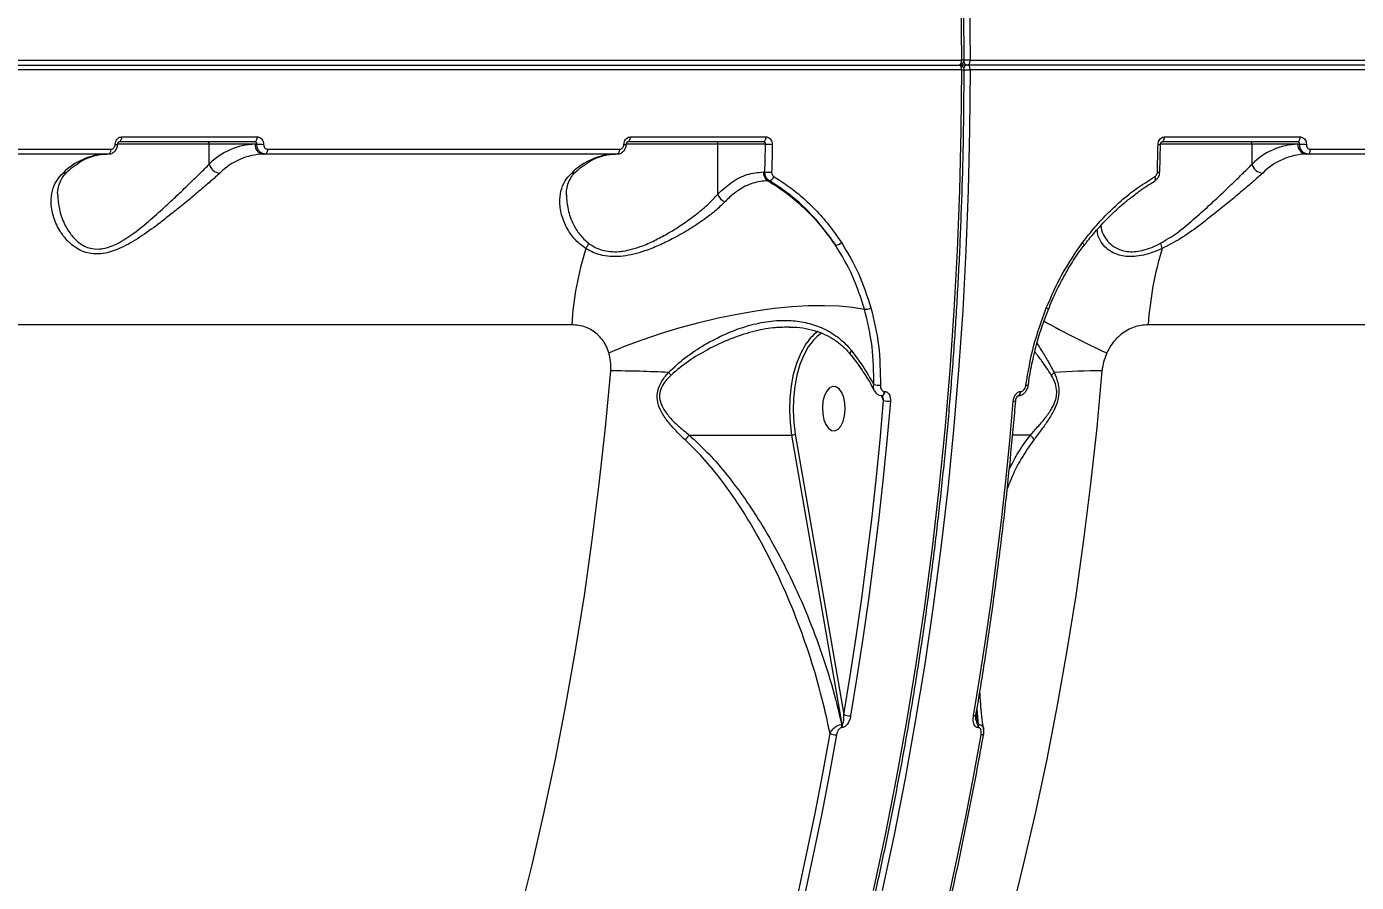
# Model space of a CAD drawing. Header units: millimetres. Extents: x -7735 to 7893, y -6545 to 6034.
# Drawn here: x 4159.8 to 4428.7, y 100.9 to 273.9 of the extents above; entities that cross this region are included whole.
import ezdxf

# ---------------------------------------------------------------- set-up
doc = ezdxf.new("R2010")
doc.units = ezdxf.units.MM
for name, color, linetype in [('DIKOM_ОБЪЕКТ', 7, 'Continuous'), ('DIKOM_РАЗМЕР_ЗОНА', 7, 'Continuous'), ('DIKOM_РАЗМЕР_ОБЪЕКТА', 7, 'Continuous')]:
    doc.layers.add(name, color=color, linetype=linetype)
doc.styles.add('style1', font='arial.ttf', dxfattribs={"width": 0.8})
doc.dimstyles.new('1-50', dxfattribs={"dimtxt": 300, "dimasz": 200, "dimexe": 100, "dimexo": 0, "dimgap": 100, "dimtad": 1, "dimtxsty": 'style1', "dimcen": 200, "dimclrd": 7, "dimclre": 7, "dimclrt": 7, "dimadec": 1, "dimazin": 2, "dimtfac": 1, "dimtmove": 0, "dimatfit": 2, "dimfxl": 0, "dimlwd": 25, "dimlwe": 18, "dimarcsym": 0})

# ---------------------------------------------------------------- blocks, each defined once
blk = doc.blocks.new('*D0')
at = {"layer": 'Defpoints', "color": 0, "transparency": 16777216}
for p in [(5893.22, 882.1), (-4595.74, 266.13), (5893.22, -5840.17)]:
    blk.add_point(p, dxfattribs=at)
at = {"layer": 'DIKOM_РАЗМЕР_ОБЪЕКТА', "color": 7, "lineweight": 18, "transparency": 16777216}
for p, q in [((5893.22, 882.1), (5893.22, -5940.17)), ((-4595.74, 266.13), (-4595.74, -5940.17))]:
    blk.add_line(p, q, dxfattribs=at)
at = {"layer": 'DIKOM_РАЗМЕР_ОБЪЕКТА', "color": 7, "lineweight": 25, "transparency": 16777216}
blk.add_line((-4395.74, -5840.17), (5693.22, -5840.17), dxfattribs=at)
at = {"layer": 'DIKOM_РАЗМЕР_ОБЪЕКТА', "color": 7, "transparency": 16777216}
for points in [[(-4395.74, -5806.84), (-4395.74, -5873.51), (-4595.74, -5840.17)], [(5693.22, -5806.84), (5693.22, -5873.51), (5893.22, -5840.17)]]:
    blk.add_solid(points, dxfattribs=at)
at = {"layer": 'DIKOM_РАЗМЕР_ОБЪЕКТА', "color": 7, "transparency": 16777216, "insert": (648.74, -5587), "char_height": 300, "attachment_point": 5, "style": 'style1'}
blk.add_mtext('10450', dxfattribs=at)
blk = doc.blocks.new('*D3')
at = {"layer": 'Defpoints', "color": 0, "transparency": 16777216}
for p in [(-6112.56, 266.13), (7893.22, 266.13), (7893.22, -6445.11)]:
    blk.add_point(p, dxfattribs=at)
at = {"layer": 'DIKOM_РАЗМЕР_ЗОНА', "color": 7, "lineweight": 18, "transparency": 16777216}
for p, q in [((-6112.56, 266.13), (-6112.56, -6545.11)), ((7893.22, 266.13), (7893.22, -6545.11))]:
    blk.add_line(p, q, dxfattribs=at)
at = {"layer": 'DIKOM_РАЗМЕР_ЗОНА', "color": 7, "lineweight": 25, "transparency": 16777216}
blk.add_line((-5912.56, -6445.11), (7693.22, -6445.11), dxfattribs=at)
at = {"layer": 'DIKOM_РАЗМЕР_ЗОНА', "color": 7, "transparency": 16777216}
for points in [[(-5912.56, -6411.77), (-5912.56, -6478.44), (-6112.56, -6445.11)], [(7693.22, -6411.77), (7693.22, -6478.44), (7893.22, -6445.11)]]:
    blk.add_solid(points, dxfattribs=at)
at = {"layer": 'DIKOM_РАЗМЕР_ЗОНА', "color": 7, "transparency": 16777216, "insert": (890.33, -6191.83), "char_height": 300, "attachment_point": 5, "style": 'style1'}
blk.add_mtext('13950', dxfattribs=at)

msp = doc.modelspace()

# ---------------------------------------------------------------- linework, layer by layer
at = {"layer": 'DIKOM_ОБЪЕКТ', "color": 7, "linetype": 'Continuous', "lineweight": 15}
for p, q in [((3934.029, 267.128), (4348.898, 267.128)), ((4350.612, 267.128), (4765.481, 267.128)), ((3933.514, 266.125), (4348.383, 266.125)), ((4348.898, 265.123), (3934.029, 265.123)), ((4350.097, 266.125), (4348.383, 266.125)), ((4764.966, 266.125), (4350.097, 266.125)), ((4765.481, 265.123), (4350.612, 265.123)), ((4196.737, 250.125), (4178.178, 250.125)), ((4205.965, 250.625), (4178.535, 250.625)), ((4179.05, 251.591), (4206.479, 251.591)), ((4196.737, 246.075), (4196.737, 250.125)), ((4206.005, 250.125), (4196.737, 250.125)), ((4206.365, 250.125), (4206.005, 250.125)), ((4299.597, 250.125), (4281.038, 250.125)), ((4308.825, 250.625), (4281.395, 250.625)), ((4281.91, 251.591), (4309.339, 251.591)), ((4299.597, 240.023), (4299.597, 250.125)), ((4309.225, 250.125), (4299.597, 250.125)), ((4388.954, 244.486), (4389.084, 250.106)), ((4407.6, 250.125), (4389.041, 250.125)), ((4416.828, 250.625), (4389.399, 250.625)), ((4389.913, 251.591), (4417.343, 251.591)), ((4407.6, 246.075), (4407.6, 250.125)), ((4416.868, 250.125), (4407.6, 250.125)), ((4417.228, 250.125), (4416.868, 250.125)), ((4176.344, 248.125), (4105.199, 248.125)), ((4105.713, 249.085), (4176.858, 249.085)), ((4208.059, 248.125), (4207.719, 248.125)), ((4279.204, 248.125), (4208.059, 248.125)), ((4208.574, 249.085), (4279.718, 249.085)), ((4418.922, 248.125), (4418.582, 248.125)), ((4490.067, 248.125), (4418.922, 248.125)), ((4419.437, 249.085), (4490.581, 249.085)), ((4308.787, 244.512), (4309.095, 244.512)), ((4310.01, 242.728), (4309.727, 242.728)), ((4270.03, 213.623), (3970.021, 213.623)), ((4313.98, 213.11), (4313.781, 213.102)), ((4686.613, 213.623), (4386.605, 213.623)), ((4333.109, 198.312), (4332.686, 199.285)), ((4333.277, 200.106), (4333.352, 200.106)), ((4360.295, 199.263), (4360.348, 199.263)), ((4360.781, 200.106), (4360.856, 200.106)), ((4362.368, 201.439), (4362.369, 201.434)), ((4293.787, 191.313), (4314.572, 191.313)), ((4324.739, 132.783), (4314.572, 191.313)), ((4315.245, 191.473), (4325.085, 134.825)), ((4362.786, 191.313), (4359.188, 191.313)), ((4351.814, 134.826), (4352.169, 132.783)), ((4352.273, 132.783), (4351.99, 135.889)), ((4324.635, 132.783), (4324.739, 132.783)), ((4324.739, 132.145), (4324.635, 132.145)), ((4352.169, 132.783), (4352.273, 132.783)), ((4352.273, 132.145), (4352.169, 132.145))]:
    msp.add_line(p, q, dxfattribs=at)
at = {"layer": 'DIKOM_ОБЪЕКТ', "color": 7, "linetype": 'Continuous', "lineweight": 15, "flags": 128}
for points in [[(4348.898, 267.128), (4348.792, 279.315)], [(4350.506, 279.315), (4350.612, 267.128)], [(4348.383, 266.125), (4348.484, 266.145), (4348.58, 266.202), (4348.669, 266.294), (4348.748, 266.419), (4348.812, 266.571), (4348.859, 266.744), (4348.888, 266.932), (4348.898, 267.128)], [(4350.097, 266.125), (4350.198, 266.145), (4350.295, 266.202), (4350.384, 266.294), (4350.462, 266.419), (4350.526, 266.571), (4350.574, 266.744), (4350.603, 266.932), (4350.612, 267.128)], [(4331.082, 99.21), (4333.493, 110.464), (4335.735, 121.849), (4337.806, 133.356), (4339.704, 144.975), (4341.427, 156.695), (4342.975, 168.508), (4344.345, 180.403), (4345.537, 192.371), (4346.55, 204.4), (4347.382, 216.481), (4348.034, 228.605), (4348.504, 240.759), (4348.792, 252.936), (4348.898, 265.123)], [(4350.612, 265.123), (4350.506, 252.936), (4350.218, 240.759), (4349.748, 228.605), (4349.096, 216.481), (4348.264, 204.4), (4347.251, 192.371), (4346.059, 180.403), (4344.689, 168.508), (4343.142, 156.695), (4341.418, 144.975), (4339.52, 133.356), (4337.45, 121.849), (4335.207, 110.464), (4332.797, 99.21)], [(4348.898, 265.123), (4348.888, 265.318), (4348.859, 265.506), (4348.812, 265.68), (4348.748, 265.832), (4348.669, 265.956), (4348.58, 266.049), (4348.484, 266.106), (4348.383, 266.125)], [(4350.612, 265.123), (4350.603, 265.318), (4350.574, 265.506), (4350.526, 265.68), (4350.462, 265.832), (4350.384, 265.956), (4350.295, 266.049), (4350.198, 266.106), (4350.097, 266.125)], [(4178.535, 250.625), (4178.634, 250.644), (4178.728, 250.698), (4178.816, 250.787), (4178.893, 250.906), (4178.957, 251.052), (4179.006, 251.219), (4179.037, 251.401), (4179.05, 251.591)], [(4205.965, 250.625), (4206.063, 250.644), (4206.158, 250.698), (4206.245, 250.787), (4206.322, 250.906), (4206.387, 251.052), (4206.435, 251.219), (4206.466, 251.401), (4206.479, 251.591)], [(4281.395, 250.625), (4281.494, 250.644), (4281.588, 250.698), (4281.676, 250.787), (4281.753, 250.906), (4281.817, 251.052), (4281.866, 251.219), (4281.897, 251.401), (4281.91, 251.591)], [(4308.825, 250.625), (4308.923, 250.644), (4309.018, 250.698), (4309.105, 250.787), (4309.183, 250.906), (4309.247, 251.052), (4309.295, 251.219), (4309.327, 251.401), (4309.339, 251.591)], [(4309.095, 244.512), (4309.113, 245.214), (4309.131, 245.915), (4309.148, 246.617), (4309.165, 247.318), (4309.181, 248.02), (4309.196, 248.722), (4309.211, 249.423), (4309.225, 250.125)], [(4310.597, 250.087), (4310.583, 249.384), (4310.568, 248.68), (4310.553, 247.977), (4310.537, 247.273), (4310.52, 246.57), (4310.503, 245.867), (4310.485, 245.164), (4310.467, 244.461)], [(4388.469, 244.461), (4388.487, 245.164), (4388.505, 245.867), (4388.522, 246.57), (4388.539, 247.273), (4388.555, 247.977), (4388.57, 248.68), (4388.585, 249.384), (4388.599, 250.087)], [(4389.399, 250.625), (4389.497, 250.644), (4389.591, 250.698), (4389.679, 250.787), (4389.756, 250.906), (4389.82, 251.052), (4389.869, 251.219), (4389.9, 251.401), (4389.913, 251.591)], [(4416.828, 250.625), (4416.926, 250.644), (4417.021, 250.698), (4417.108, 250.787), (4417.185, 250.906), (4417.25, 251.052), (4417.298, 251.219), (4417.33, 251.401), (4417.343, 251.591)], [(4176.344, 248.125), (4176.442, 248.144), (4176.536, 248.198), (4176.623, 248.285), (4176.701, 248.404), (4176.764, 248.549), (4176.814, 248.715), (4176.845, 248.896), (4176.858, 249.085)], [(4208.059, 248.125), (4208.157, 248.144), (4208.251, 248.198), (4208.339, 248.285), (4208.416, 248.404), (4208.48, 248.549), (4208.528, 248.715), (4208.56, 248.896), (4208.574, 249.085)], [(4279.204, 248.125), (4279.302, 248.144), (4279.396, 248.198), (4279.483, 248.285), (4279.561, 248.404), (4279.625, 248.549), (4279.674, 248.715), (4279.705, 248.896), (4279.718, 249.085)], [(4418.922, 248.125), (4419.02, 248.144), (4419.115, 248.198), (4419.202, 248.285), (4419.279, 248.404), (4419.343, 248.549), (4419.392, 248.715), (4419.424, 248.896), (4419.437, 249.085)], [(4387.958, 242.753), (4388.005, 242.788), (4388.055, 242.864), (4388.083, 242.967), (4388.09, 243.094), (4388.073, 243.239), (4388.034, 243.399), (4387.975, 243.567)], [(4373.629, 229.712), (4373.647, 229.754), (4373.641, 229.82), (4373.606, 229.904), (4373.543, 230.002), (4373.454, 230.111), (4373.343, 230.228)], [(4277.563, 207.919), (4280.944, 209.326), (4284.492, 210.659), (4288.173, 211.904), (4291.951, 213.05), (4295.787, 214.085), (4299.644, 214.999), (4303.484, 215.782), (4307.27, 216.428), (4310.963, 216.93), (4314.528, 217.283), (4317.928, 217.483), (4321.131, 217.529), (4324.105, 217.419), (4326.821, 217.156), (4329.251, 216.741)], [(4314.572, 191.313), (4314.246, 193.756), (4314.115, 196.266), (4314.183, 198.786), (4314.448, 201.256), (4314.904, 203.618), (4315.54, 205.819), (4316.341, 207.805), (4317.289, 209.531), (4317.585, 209.971)], [(4319.64, 211.241), (4318.917, 210.521), (4317.878, 209.139), (4316.958, 207.465), (4316.182, 205.539), (4315.565, 203.405), (4315.123, 201.114), (4314.867, 198.719), (4314.801, 196.275), (4314.928, 193.841), (4315.245, 191.473)], [(4320.583, 211.939), (4320.054, 211.579), (4319.64, 211.241)], [(4259.387, 93.925), (4262.011, 104.404), (4264.468, 115.034), (4266.757, 125.804), (4268.876, 136.705), (4270.823, 147.727), (4272.595, 158.858), (4274.193, 170.09), (4275.612, 181.41), (4276.854, 192.81), (4277.916, 204.278)], [(4377.261, 204.278), (4376.2, 192.81), (4374.958, 181.41), (4373.538, 170.09), (4371.941, 158.858), (4370.168, 147.727), (4368.222, 136.705), (4366.103, 125.804), (4363.813, 115.034), (4361.356, 104.404), (4358.733, 93.925)], [(4321.032, 194.416), (4321.44, 193.409), (4321.977, 192.666), (4322.6, 192.247), (4323.259, 192.186), (4323.901, 192.488), (4324.472, 193.129), (4324.927, 194.056), (4325.229, 195.194), (4325.354, 196.452), (4325.292, 197.727), (4325.046, 198.916), (4324.638, 199.923), (4324.101, 200.666), (4323.478, 201.085), (4322.819, 201.146), (4322.178, 200.844), (4321.607, 200.203), (4321.151, 199.276), (4320.849, 198.138), (4320.724, 196.88), (4320.787, 195.605), (4321.032, 194.416)], [(4332.771, 199.263), (4332.907, 199.3), (4333.041, 199.414), (4333.153, 199.597), (4333.234, 199.834), (4333.277, 200.106)], [(4360.273, 199.263), (4360.411, 199.3), (4360.545, 199.414), (4360.657, 199.597), (4360.738, 199.834), (4360.781, 200.106)], [(4360.349, 199.263), (4360.486, 199.3), (4360.62, 199.414), (4360.732, 199.597), (4360.813, 199.834), (4360.856, 200.106)], [(4325.085, 134.825), (4326.366, 142.617), (4327.568, 150.456), (4328.692, 158.34), (4329.736, 166.264), (4330.7, 174.227), (4331.584, 182.224), (4332.387, 190.254), (4333.109, 198.312)], [(4334.475, 198.15), (4333.751, 190.072), (4332.946, 182.024), (4332.06, 174.007), (4331.093, 166.026), (4330.047, 158.082), (4328.921, 150.18), (4327.715, 142.322), (4326.431, 134.511)], [(4351.289, 134.511), (4352.573, 142.322), (4353.779, 150.18), (4354.905, 158.082), (4355.951, 166.026), (4356.918, 174.007), (4357.803, 182.024), (4358.609, 190.072), (4359.333, 198.15)], [(4351.786, 134.657), (4351.785, 134.651), (4351.752, 134.603), (4351.683, 134.564), (4351.58, 134.535), (4351.447, 134.517), (4351.289, 134.511)], [(4308.136, 67.931), (4310.192, 75.552), (4312.166, 83.254), (4314.059, 91.034), (4315.869, 98.887), (4317.595, 106.81), (4319.238, 114.801), (4320.795, 122.855), (4322.267, 130.97)], [(4323.574, 130.671), (4322.099, 122.538), (4320.538, 114.466), (4318.891, 106.458), (4317.162, 98.517), (4315.348, 90.646), (4313.451, 82.85), (4311.472, 75.131), (4309.412, 67.492)], [(4338.658, 67.492), (4340.718, 75.131), (4342.697, 82.85), (4344.594, 90.646), (4346.408, 98.517), (4348.138, 106.458), (4349.784, 114.466), (4351.345, 122.538), (4352.82, 130.671)], [(4353.318, 130.821), (4353.312, 130.802), (4353.273, 130.757), (4353.202, 130.72), (4353.1, 130.693), (4352.971, 130.676), (4352.82, 130.671)]]:
    msp.add_lwpolyline(points, dxfattribs=at)
at = {"layer": 'DIKOM_ОБЪЕКТ', "color": 7, "linetype": 'Continuous', "lineweight": 15}
for centre, radius, start, end in [((4348.383, 267.125), 1, 270, 0.07043), ((4349.052, 230.399), 36.729, 89.48442, 90.24093), ((4350.553, -93.555), 360.682, 89.99061, 90.20854), ((4350.138, 266.994), 0.87, 196.92596, 267.31152), ((4348.383, 265.125), 1, 16.56023, 90), ((4349.045, 305.052), 39.929, 269.78939, 270.48526), ((4350.576, 638.972), 373.849, 269.7953, 270.00555), ((4350.138, 265.257), 0.87, 92.6905, 163.07202), ((4348.383, 265.125), 1, 359.92957, 16.56023), ((4177.885, 252.566), 2.484, 266.56077, 277.78498), ((4196.269, 250.158), 0.469, 356.00706, 85.21015), ((4206.503, 236.357), 13.777, 92.07063, 135.14173), ((4207.874, 249.992), 1.873, 175.92775, 265.27287), ((4207.688, 272.991), 22.903, 266.6891, 270.12282), ((4280.746, 252.533), 2.451, 266.49323, 277.8568), ((4299.129, 250.158), 0.469, 355.97245, 85.24477), ((4310.548, 273.002), 22.915, 266.68997, 270.12194), ((4388.748, 252.546), 2.464, 266.52524, 277.84159), ((4407.132, 250.158), 0.469, 355.97245, 85.24477), ((4417.366, 236.357), 13.777, 92.07063, 135.14173), ((4418.737, 249.992), 1.873, 175.92775, 265.27287), ((4418.551, 273.002), 22.915, 266.68997, 270.12194), ((4176.478, 235.012), 13.122, 92.07246, 135.14082), ((4208.194, 235.011), 13.123, 92.07238, 135.13863), ((4279.339, 235.012), 13.122, 92.07338, 135.13991), ((4419.056, 235.014), 13.12, 92.06968, 135.1436), ((4199.044, 246.638), 2.375, 193.70967, 266.33376), ((4409.907, 246.638), 2.375, 193.7089, 266.347), ((4167.213, 245.58), 1.313, 268.43951, 311.71144), ((4270.073, 245.582), 1.315, 268.44819, 311.6834), ((4310.843, 244.456), 2.057, 178.42247, 237.13752), ((4310.418, 261.422), 16.961, 265.52841, 270.16548), ((4309.679, 243.988), 1.303, 284.71695, 341.11229), ((4388.619, 246.272), 1.817, 265.26318, 280.63426), ((4302.017, 240.749), 2.527, 196.69195, 246.20847), ((4337.386, 209.165), 67.503, 162.8835, 176.21299), ((4270.637, 230.946), 2.943, 319.42283, 342.82335), ((4323.249, 231.57), 1.894, 274.8166, 314.9009), ((4454.002, 209.159), 67.545, 162.88939, 176.21052), ((4383.363, 227.579), 6.254, 13.43316, 23.54354), ((4329.389, 219.445), 2.708, 267.06955, 295.28853), ((4365.77, 216.176), 0.851, 41.25322, 74.62348), ((4451.731, 368.37), 176.493, 240.74053, 245.38231), ((4324.712, 205.214), 8.569, 124.12492, 146.27484), ((4277.488, -23.545), 227.823, 86.94607, 89.89241), ((4265.661, 179.727), 34.078, 44.09845, 45.31336), ((4365.445, 205.725), 2.774, 304.57879, 320.34062), ((4376.704, 75.812), 128.467, 89.75135, 94.07234), ((4332.078, 206.197), 4.797, 258.58107, 274.54512), ((4332.507, 200.03), 0.848, 295.64383, 5.15194), ((4362.093, 202.288), 0.898, 256.70405, 287.87689), ((4334.431, 203.621), 5.471, 256.02236, 270.46193), ((4359.479, 198.807), 0.672, 257.49665, 300.6028), ((4314.587, 192.745), 1.431, 269.37909, 297.34231), ((4326.399, 137.421), 2.909, 243.15511, 270.63508), ((4322.76, 132.464), 1.902, 350.33693, 9.66307), ((4322.864, 132.464), 1.902, 350.33693, 9.66307), ((4350.303, 132.463), 1.893, 350.33246, 9.7531), ((4350.407, 132.463), 1.893, 350.33246, 9.7531), ((4323.561, 133.619), 2.948, 243.97553, 270.26014)]:
    msp.add_arc(centre, radius, start, end, dxfattribs=at)
for points, knots in [([(4349.383, 267.127), (4349.376, 269.147), (4349.355, 275.006), (4349.197, 284.701), (4348.855, 296.2), (4348.348, 307.676), (4347.68, 319.121), (4346.85, 330.527), (4345.859, 341.883), (4344.708, 353.183), (4343.397, 364.418), (4341.928, 375.578), (4340.302, 386.657), (4338.52, 397.645), (4336.583, 408.534), (4334.493, 419.316), (4332.251, 429.983), (4329.859, 440.528), (4327.318, 450.941), (4324.631, 461.215), (4321.8, 471.343), (4318.827, 481.316), (4315.713, 491.128), (4312.461, 500.772), (4309.074, 510.238), (4305.555, 519.522), (4301.905, 528.615), (4298.127, 537.511), (4294.226, 546.203), (4290.201, 554.685), (4286.059, 562.95), (4281.799, 570.992), (4277.428, 578.805), (4272.947, 586.383), (4268.361, 593.721), (4263.671, 600.812), (4258.882, 607.651), (4253.997, 614.234), (4249.021, 620.555), (4243.955, 626.609), (4238.806, 632.392), (4233.576, 637.9), (4228.269, 643.127), (4222.89, 648.071), (4217.441, 652.726), (4211.929, 657.09), (4206.356, 661.16), (4200.726, 664.931), (4195.047, 668.406), (4189.317, 671.558), (4184.699, 673.896), (4181.978, 675.073), (4181.195, 675.412)], [0, 0, 0, 0, 0.010755, 0.031188, 0.0516214, 0.072055, 0.0924886, 0.1129222, 0.1333561, 0.15379, 0.1742242, 0.1946585, 0.2150931, 0.2355279, 0.2559631, 0.2763985, 0.2968343, 0.3172704, 0.3377069, 0.3581439, 0.3785814, 0.3990192, 0.4194576, 0.4398964, 0.460336, 0.4807759, 0.5012167, 0.5216578, 0.5420995, 0.5625418, 0.5829847, 0.6034285, 0.6238724, 0.6443171, 0.6647619, 0.6852074, 0.705653, 0.7260989, 0.7465444, 0.7669899, 0.7874346, 0.8078782, 0.8283208, 0.8487614, 0.8692005, 0.8896362, 0.9100692, 0.9304987, 0.9509233, 0.9713434, 0.9917581, 1, 1, 1, 1]), ([(4181.059, -143.228), (4181.618, -142.99), (4184.115, -141.925), (4188.512, -139.724), (4194.244, -136.62), (4199.928, -133.188), (4205.561, -129.462), (4211.14, -125.436), (4216.659, -121.116), (4222.115, -116.503), (4227.503, -111.602), (4232.818, -106.417), (4238.059, -100.951), (4243.219, -95.208), (4248.296, -89.193), (4253.285, -82.912), (4258.183, -76.367), (4262.985, -69.564), (4267.689, -62.51), (4272.291, -55.208), (4276.787, -47.664), (4281.175, -39.885), (4285.45, -31.876), (4289.61, -23.643), (4293.651, -15.192), (4297.571, -6.529), (4301.367, 2.338), (4305.036, 11.403), (4308.574, 20.66), (4311.981, 30.101), (4315.252, 39.719), (4318.385, 49.507), (4321.379, 59.458), (4324.231, 69.564), (4326.939, 79.818), (4329.501, 90.212), (4331.914, 100.738), (4334.178, 111.388), (4336.29, 122.154), (4338.25, 133.028), (4340.055, 144.003), (4341.703, 155.069), (4343.195, 166.218), (4344.529, 177.443), (4345.702, 188.734), (4346.717, 200.083), (4347.57, 211.482), (4348.262, 222.922), (4348.792, 234.394), (4349.157, 245.89), (4349.347, 256.137), (4349.373, 262.55), (4349.383, 265.124)], [0, 0, 0, 0, 0.0058772, 0.026268, 0.0466646, 0.0670672, 0.0874751, 0.107888, 0.1283052, 0.1487262, 0.1691504, 0.1895773, 0.2100068, 0.2304374, 0.2508696, 0.2713032, 0.2917373, 0.3121714, 0.3326061, 0.3530407, 0.373475, 0.3939091, 0.414343, 0.4347763, 0.4552088, 0.4756412, 0.4960728, 0.5165041, 0.5369347, 0.5573648, 0.5777943, 0.5982233, 0.6186518, 0.6390797, 0.6595072, 0.6799345, 0.7003611, 0.7207874, 0.7412133, 0.7616389, 0.7820642, 0.8024892, 0.8229139, 0.8433384, 0.8637627, 0.8841869, 0.9046108, 0.9250347, 0.9454585, 0.9658821, 0.9863058, 1, 1, 1, 1]), ([(4176.377, 248.144), (4176.429, 248.14), (4176.7, 248.117), (4177.182, 248.303), (4177.729, 248.715), (4178.089, 249.327), (4178.25, 249.829), (4178.216, 250.091), (4178.214, 250.107)], [0, 0, 0, 0, 0.0530165, 0.2781183, 0.5037647, 0.7375191, 0.9841289, 1, 1, 1, 1]), ([(4176.858, 249.085), (4176.955, 249.096), (4177.148, 249.118), (4177.409, 249.291), (4177.607, 249.545), (4177.716, 249.827), (4177.73, 250.013), (4177.736, 250.087)], [0, 0, 0, 0, 0.2142103, 0.4286157, 0.6431816, 0.8580815, 1, 1, 1, 1]), ([(4177.736, 250.087), (4177.744, 250.198), (4177.766, 250.478), (4177.928, 250.901), (4178.226, 251.282), (4178.616, 251.541), (4178.905, 251.574), (4179.05, 251.591)], [0, 0, 0, 0, 0.141845, 0.3567003, 0.5713616, 0.7857753, 1, 1, 1, 1]), ([(4178.225, 250.105), (4178.225, 250.136), (4178.225, 250.222), (4178.266, 250.36), (4178.334, 250.49), (4178.415, 250.578), (4178.495, 250.623), (4178.523, 250.627), (4178.537, 250.625), (4178.538, 250.625)], [0, 0, 0, 0, 0.0835335, 0.2335328, 0.3872031, 0.5494097, 0.7302416, 0.9908451, 1, 1, 1, 1]), ([(4206.365, 250.125), (4206.364, 250.182), (4206.36, 250.294), (4206.295, 250.444), (4206.192, 250.557), (4206.075, 250.617), (4205.996, 250.623), (4205.965, 250.625)], [0, 0, 0, 0, 0.2155177, 0.4307192, 0.6455184, 0.8597689, 1, 1, 1, 1]), ([(4208.059, 248.125), (4207.933, 248.135), (4207.615, 248.159), (4207.136, 248.398), (4206.705, 248.851), (4206.415, 249.45), (4206.382, 249.9), (4206.365, 250.125)], [0, 0, 0, 0, 0.1406803, 0.3554689, 0.5703064, 0.7851462, 1, 1, 1, 1]), ([(4206.479, 251.591), (4206.573, 251.583), (4206.812, 251.565), (4207.17, 251.385), (4207.491, 251.045), (4207.704, 250.594), (4207.726, 250.256), (4207.737, 250.087)], [0, 0, 0, 0, 0.14062532, 0.35516082, 0.56991335, 0.78490937, 1, 1, 1, 1]), ([(4207.737, 250.087), (4207.744, 249.974), (4207.758, 249.749), (4207.901, 249.449), (4208.113, 249.222), (4208.352, 249.102), (4208.511, 249.09), (4208.574, 249.085)], [0, 0, 0, 0, 0.2150945, 0.430167, 0.6447999, 0.8592982, 1, 1, 1, 1]), ([(4279.237, 248.144), (4279.289, 248.14), (4279.56, 248.117), (4280.042, 248.303), (4280.589, 248.715), (4280.949, 249.327), (4281.11, 249.829), (4281.076, 250.091), (4281.074, 250.107)], [0, 0, 0, 0, 0.0530164, 0.2781178, 0.5037638, 0.7375178, 0.9841289, 1, 1, 1, 1]), ([(4279.718, 249.085), (4279.815, 249.096), (4280.008, 249.118), (4280.268, 249.291), (4280.468, 249.545), (4280.576, 249.827), (4280.59, 250.013), (4280.596, 250.087)], [0, 0, 0, 0, 0.2141728, 0.428579, 0.6431455, 0.8580461, 1, 1, 1, 1]), ([(4280.596, 250.087), (4280.605, 250.198), (4280.625, 250.478), (4280.788, 250.901), (4281.086, 251.282), (4281.476, 251.541), (4281.765, 251.574), (4281.91, 251.591)], [0, 0, 0, 0, 0.1418263, 0.3566967, 0.5713483, 0.7857687, 1, 1, 1, 1]), ([(4281.085, 250.105), (4281.086, 250.136), (4281.086, 250.222), (4281.125, 250.36), (4281.194, 250.49), (4281.276, 250.578), (4281.355, 250.623), (4281.383, 250.627), (4281.397, 250.625), (4281.398, 250.625)], [0, 0, 0, 0, 0.0835318, 0.2334243, 0.3870915, 0.5495602, 0.7301404, 0.9907385, 1, 1, 1, 1]), ([(4309.225, 250.125), (4309.224, 250.182), (4309.22, 250.294), (4309.155, 250.444), (4309.053, 250.557), (4308.935, 250.617), (4308.856, 250.623), (4308.825, 250.625)], [0, 0, 0, 0, 0.2155181, 0.4306423, 0.6450486, 0.8592722, 1, 1, 1, 1]), ([(4309.339, 251.591), (4309.434, 251.583), (4309.672, 251.565), (4310.03, 251.385), (4310.351, 251.045), (4310.564, 250.594), (4310.586, 250.256), (4310.597, 250.087)], [0, 0, 0, 0, 0.1406472, 0.3550812, 0.5698466, 0.784876, 1, 1, 1, 1]), ([(4388.599, 250.087), (4388.607, 250.198), (4388.629, 250.478), (4388.791, 250.901), (4389.089, 251.282), (4389.479, 251.541), (4389.768, 251.574), (4389.913, 251.591)], [0, 0, 0, 0, 0.1418461, 0.3567116, 0.5713582, 0.7857736, 1, 1, 1, 1]), ([(4389.089, 250.105), (4389.088, 250.136), (4389.088, 250.222), (4389.129, 250.36), (4389.197, 250.49), (4389.279, 250.578), (4389.359, 250.623), (4389.387, 250.627), (4389.4, 250.625), (4389.401, 250.625)], [0, 0, 0, 0, 0.0835126, 0.2335004, 0.3871589, 0.5494356, 0.7301555, 0.990739, 1, 1, 1, 1]), ([(4417.228, 250.125), (4417.227, 250.182), (4417.224, 250.294), (4417.158, 250.444), (4417.055, 250.557), (4416.938, 250.617), (4416.859, 250.623), (4416.828, 250.625)], [0, 0, 0, 0, 0.2155501, 0.4307062, 0.6455104, 0.8597657, 1, 1, 1, 1]), ([(4418.922, 248.125), (4418.796, 248.135), (4418.478, 248.159), (4417.999, 248.398), (4417.568, 248.851), (4417.278, 249.45), (4417.245, 249.9), (4417.228, 250.125)], [0, 0, 0, 0, 0.140682, 0.3554548, 0.570295, 0.7851475, 1, 1, 1, 1]), ([(4417.343, 251.591), (4417.437, 251.583), (4417.675, 251.565), (4418.034, 251.385), (4418.354, 251.045), (4418.567, 250.594), (4418.589, 250.256), (4418.6, 250.087)], [0, 0, 0, 0, 0.1404765, 0.3550728, 0.569841, 0.7848732, 1, 1, 1, 1]), ([(4418.6, 250.087), (4418.607, 249.974), (4418.621, 249.749), (4418.764, 249.448), (4418.977, 249.222), (4419.215, 249.102), (4419.374, 249.09), (4419.437, 249.085)], [0, 0, 0, 0, 0.21511055, 0.43019903, 0.64506939, 0.85954646, 1, 1, 1, 1]), ([(4168.09, 244.604), (4168.36, 244.843), (4169.146, 245.54), (4170.473, 246.479), (4172.071, 247.324), (4173.688, 247.878), (4174.999, 248.102), (4175.774, 248.12), (4176.004, 248.125)], [0, 0, 0, 0, 0.103399, 0.3019177, 0.5017444, 0.7047568, 0.9124633, 1, 1, 1, 1]), ([(4270.95, 244.604), (4271.22, 244.843), (4272.006, 245.54), (4273.333, 246.479), (4274.931, 247.324), (4276.548, 247.878), (4277.859, 248.102), (4278.634, 248.12), (4278.864, 248.125)], [0, 0, 0, 0, 0.1033984, 0.301916, 0.5017472, 0.7047585, 0.9124638, 1, 1, 1, 1]), ([(4166.106, 239.837), (4166.167, 238.879), (4166.291, 236.927), (4167.257, 234.284), (4168.53, 232.075), (4169.813, 230.626), (4171.166, 229.648), (4172.648, 228.995), (4174.088, 228.853), (4175.535, 229.045), (4176.724, 229.375), (4178.86, 230.319), (4181.633, 232.164), (4184.902, 234.837), (4187.873, 237.537), (4190.532, 240.022), (4192.854, 242.244), (4195.001, 244.317), (4196.158, 245.489), (4196.737, 246.075)], [0, 0, 0, 0, 0.0848991, 0.1730638, 0.2309154, 0.2886276, 0.323067, 0.3574227, 0.4073205, 0.4206131, 0.4522228, 0.4839064, 0.5607555, 0.6437085, 0.7267731, 0.7952552, 0.863695, 0.9318941, 1, 1, 1, 1]), ([(4389.097, 230.077), (4390.203, 230.741), (4392.528, 232.137), (4395.761, 234.85), (4398.737, 237.534), (4401.395, 240.022), (4403.717, 242.244), (4405.864, 244.317), (4407.022, 245.489), (4407.6, 246.075)], [0, 0, 0, 0, 0.1463692, 0.3075811, 0.4690089, 0.6020978, 0.7351064, 0.8676453, 1, 1, 1, 1]), ([(4198.892, 244.268), (4198.274, 243.712), (4197.038, 242.601), (4194.706, 240.624), (4192.165, 238.502), (4189.237, 236.126), (4185.95, 233.545), (4182.313, 230.987), (4178.731, 228.952), (4175.773, 228), (4173.641, 227.882), (4172.096, 228.094), (4170.68, 228.617), (4169.155, 229.538), (4167.691, 230.917), (4166.208, 233.018), (4165.098, 235.571), (4164.652, 238.289), (4164.919, 240.697), (4165.704, 242.686), (4166.713, 243.769), (4167.177, 244.268)], [0, 0, 0, 0, 0.0554756, 0.1110234, 0.1664955, 0.222006, 0.2900212, 0.3579601, 0.4226734, 0.4774054, 0.5052458, 0.5330925, 0.5627086, 0.5923766, 0.6404282, 0.6885813, 0.7603257, 0.8320621, 0.8910001, 0.9498676, 1, 1, 1, 1]), ([(4166.106, 239.837), (4166.102, 239.887), (4166.056, 240.463), (4166.232, 241.456), (4166.648, 242.733), (4167.262, 243.765), (4167.842, 244.341), (4168.103, 244.6)], [0, 0, 0, 0, 0.0260921, 0.2985478, 0.5705102, 0.8073934, 1, 1, 1, 1]), ([(4272.872, 229.032), (4272.165, 229.554), (4270.748, 230.601), (4269.153, 232.877), (4267.978, 235.492), (4267.516, 238.217), (4267.762, 240.634), (4268.539, 242.652), (4269.561, 243.754), (4270.037, 244.268)], [0, 0, 0, 0, 0.1281558, 0.25674316, 0.42682024, 0.59687862, 0.7373113, 0.87756976, 1, 1, 1, 1]), ([(4268.977, 239.784), (4268.984, 240.197), (4268.998, 241.114), (4269.353, 242.384), (4269.982, 243.529), (4270.531, 244.26), (4270.927, 244.573), (4270.961, 244.6)], [0, 0, 0, 0, 0.2204941, 0.4894579, 0.7558716, 0.9789935, 1, 1, 1, 1]), ([(4299.597, 240.023), (4300.512, 240.869), (4302.396, 242.612), (4305.507, 244.186), (4307.683, 244.403), (4308.787, 244.512)], [0, 0, 0, 0, 0.3175222, 0.653922, 1, 1, 1, 1]), ([(4309.727, 242.728), (4308.706, 242.632), (4306.634, 242.437), (4303.956, 241.03), (4302.095, 239.548), (4301.242, 238.685), (4300.998, 238.437)], [0, 0, 0, 0, 0.3362315, 0.6822454, 0.9087882, 1, 1, 1, 1]), ([(4310.01, 242.728), (4309.966, 242.756), (4309.755, 242.891), (4309.431, 243.239), (4309.143, 243.836), (4309.111, 244.287), (4309.095, 244.512)], [0, 0, 0, 0, 0.0805524, 0.3870196, 0.6935717, 1, 1, 1, 1]), ([(4309.727, 242.728), (4310.964, 241.937), (4313.452, 240.347), (4316.988, 237.329), (4320.387, 233.829), (4322.397, 231.07), (4323.408, 229.682)], [0, 0, 0, 0, 0.2373858, 0.4771633, 0.7370017, 1, 1, 1, 1]), ([(4323.408, 229.682), (4321.92, 231.743), (4319.666, 234.866), (4316.026, 238.359), (4313.115, 240.749), (4311.035, 242.075), (4310.01, 242.728)], [0, 0, 0, 0, 0.3951626, 0.5986683, 0.8021802, 1, 1, 1, 1]), ([(4310.467, 244.461), (4310.473, 244.348), (4310.486, 244.122), (4310.626, 243.823), (4310.785, 243.648), (4310.89, 243.581), (4310.912, 243.567)], [0, 0, 0, 0, 0.3067553, 0.6132855, 0.9195289, 1, 1, 1, 1]), ([(4310.912, 243.567), (4311.958, 242.898), (4314.049, 241.561), (4316.972, 239.173), (4319.732, 236.498), (4322.308, 233.534), (4323.826, 231.33), (4324.585, 230.228)], [0, 0, 0, 0, 0.1976882, 0.3953954, 0.5930996, 0.7965433, 1, 1, 1, 1]), ([(4373.343, 230.228), (4374.172, 231.301), (4375.831, 233.444), (4378.57, 236.362), (4381.505, 239.054), (4384.632, 241.499), (4386.861, 242.877), (4387.975, 243.567)], [0, 0, 0, 0, 0.1978369, 0.3954979, 0.5931665, 0.7965911, 1, 1, 1, 1]), ([(4383.61, 239.668), (4384.005, 239.978), (4385.367, 241.048), (4386.844, 242.04), (4387.95, 242.636), (4388.003, 242.665)], [0, 0, 0, 0, 0.27948562, 0.96528948, 1, 1, 1, 1]), ([(4387.954, 242.774), (4388.034, 242.816), (4388.314, 242.963), (4388.668, 243.415), (4388.931, 243.978), (4388.923, 244.354), (4388.92, 244.486)], [0, 0, 0, 0, 0.1325703, 0.4638325, 0.8122903, 1, 1, 1, 1]), ([(4387.975, 243.567), (4388.058, 243.627), (4388.225, 243.749), (4388.394, 244.039), (4388.46, 244.288), (4388.467, 244.431), (4388.469, 244.461)], [0, 0, 0, 0, 0.3057942, 0.6115898, 0.9180163, 1, 1, 1, 1]), ([(4409.756, 244.268), (4409.138, 243.712), (4407.902, 242.601), (4405.569, 240.624), (4403.028, 238.503), (4400.101, 236.123), (4396.81, 233.557), (4393.209, 230.961), (4390.672, 229.66), (4389.447, 229.032)], [0, 0, 0, 0, 0.13165515, 0.26349488, 0.39513993, 0.52687796, 0.68829298, 0.84952634, 1, 1, 1, 1]), ([(4268.956, 239.85), (4269.023, 238.875), (4269.16, 236.895), (4270.176, 234.161), (4271.548, 231.769), (4272.81, 230.646), (4273.449, 230.077)], [0, 0, 0, 0, 0.2831035, 0.5754437, 0.7847537, 1, 1, 1, 1]), ([(4273.449, 230.077), (4273.59, 229.979), (4274.492, 229.351), (4276.061, 228.643), (4278.25, 228.339), (4279.565, 228.385), (4280.951, 228.565), (4282.414, 228.888), (4284.664, 229.655), (4287.099, 230.754), (4289.875, 232.275), (4292.679, 234.056), (4295.391, 236.051), (4297.78, 238.063), (4298.991, 239.37), (4299.597, 240.023)], [0, 0, 0, 0, 0.0201052, 0.1287294, 0.1863598, 0.2440011, 0.2548541, 0.3176614, 0.3805762, 0.4675435, 0.5546241, 0.6653712, 0.7761668, 0.888093, 1, 1, 1, 1]), ([(4373.708, 229.646), (4373.831, 229.818), (4374.696, 231.037), (4376.485, 233.123), (4379.083, 235.859), (4381.467, 238.052), (4383.028, 239.229), (4383.61, 239.668)], [0, 0, 0, 0, 0.043608, 0.3078564, 0.5739186, 0.841181, 1, 1, 1, 1]), ([(4300.998, 238.437), (4300.354, 237.813), (4299.067, 236.566), (4296.518, 234.645), (4293.616, 232.742), (4290.61, 231.046), (4287.632, 229.606), (4285.011, 228.569), (4282.593, 227.855), (4280.414, 227.442), (4278.277, 227.345), (4275.785, 227.64), (4274.022, 228.333), (4273.026, 228.938), (4272.872, 229.032)], [0, 0, 0, 0, 0.1101034, 0.2202233, 0.3292887, 0.4383086, 0.5249606, 0.6115135, 0.6753496, 0.7390961, 0.8039965, 0.8688955, 0.9797374, 1, 1, 1, 1]), ([(4389.447, 229.032), (4388.815, 228.762), (4387.537, 228.217), (4385.64, 227.659), (4383.787, 227.366), (4381.623, 227.397), (4379.646, 227.998), (4378.059, 229.077), (4376.979, 230.358), (4376.352, 231.658), (4376.343, 232.57), (4376.339, 232.897)], [0, 0, 0, 0, 0.08897545, 0.17987795, 0.26910671, 0.3613971, 0.52302101, 0.64233845, 0.76510478, 0.91578838, 1, 1, 1, 1]), ([(4377.056, 233.674), (4377.06, 233.531), (4377.079, 232.758), (4377.612, 231.577), (4378.602, 230.204), (4380.053, 229.054), (4381.849, 228.407), (4383.763, 228.341), (4384.893, 228.513), (4386.082, 228.806), (4387.337, 229.222), (4388.505, 229.789), (4389.097, 230.077)], [0, 0, 0, 0, 0.0378945, 0.2038007, 0.3301017, 0.4596372, 0.6271318, 0.7123276, 0.8006154, 0.8133012, 0.9053707, 1, 1, 1, 1]), ([(4329.251, 216.741), (4328.52, 219.013), (4327.04, 223.61), (4324.628, 227.643), (4323.408, 229.682)], [0, 0, 0, 0, 0.4941543, 1, 1, 1, 1]), ([(4324.585, 230.228), (4325.803, 228.192), (4328.267, 224.071), (4329.78, 219.373), (4330.546, 216.997)], [0, 0, 0, 0, 0.4941763, 1, 1, 1, 1]), ([(4365.996, 216.997), (4367.012, 219.319), (4369.068, 224.019), (4371.907, 228.142), (4373.343, 230.228)], [0, 0, 0, 0, 0.4941752, 1, 1, 1, 1]), ([(4366.441, 216.726), (4366.684, 217.345), (4367.404, 219.175), (4368.84, 222.097), (4370.738, 225.465), (4372.361, 227.997), (4373.39, 229.35), (4373.653, 229.696)], [0, 0, 0, 0, 0.1318435, 0.3903365, 0.6499998, 0.9106853, 1, 1, 1, 1]), ([(4331.129, 201.494), (4331.099, 204.065), (4331.04, 209.272), (4329.852, 214.231), (4329.251, 216.741)], [0, 0, 0, 0, 0.493765, 1, 1, 1, 1]), ([(4330.546, 216.997), (4331.146, 214.495), (4332.361, 209.429), (4332.426, 204.108), (4332.458, 201.415)], [0, 0, 0, 0, 0.4937608, 1, 1, 1, 1]), ([(4361.887, 201.415), (4362.325, 204.042), (4363.211, 209.362), (4365.06, 214.431), (4365.996, 216.997)], [0, 0, 0, 0, 0.493792, 1, 1, 1, 1]), ([(4362.401, 201.435), (4362.43, 201.699), (4362.609, 203.285), (4363.177, 206.179), (4364.121, 210.077), (4365.203, 213.61), (4366.064, 215.787), (4366.436, 216.728)], [0, 0, 0, 0, 0.0505458, 0.3034141, 0.5561205, 0.8082361, 1, 1, 1, 1]), ([(4277.563, 207.919), (4277.375, 208.439), (4276.848, 209.893), (4275.273, 211.818), (4272.854, 213.334), (4270.977, 213.526), (4270.03, 213.623)], [0, 0, 0, 0, 0.1529633, 0.4283595, 0.7114357, 1, 1, 1, 1]), ([(4289.626, 203.955), (4290.736, 205.002), (4292.959, 207.099), (4296.941, 209.656), (4301.208, 211.884), (4305.613, 213.488), (4309.904, 214.397), (4313.79, 214.598), (4317.349, 214.147), (4320.545, 213.144), (4323.468, 211.497), (4325.437, 209.783), (4326.387, 208.639), (4326.601, 208.382)], [0, 0, 0, 0, 0.1039349, 0.2080539, 0.3213664, 0.4346161, 0.5351292, 0.6355657, 0.7202665, 0.8048954, 0.8901501, 0.9753307, 1, 1, 1, 1]), ([(4313.781, 213.102), (4312.782, 213.091), (4310.398, 213.063), (4306.433, 212.229), (4301.964, 210.759), (4297.643, 208.706), (4293.597, 206.333), (4291.295, 204.411), (4290.134, 203.441)], [0, 0, 0, 0, 0.1201925, 0.28668767, 0.47142349, 0.66043708, 0.82864369, 1, 1, 1, 1]), ([(4313.975, 213.13), (4314.508, 213.128), (4315.859, 213.123), (4317.935, 212.778), (4320.152, 212.142), (4322.18, 211.214), (4323.997, 210.013), (4325.43, 208.794), (4326.159, 207.874), (4326.429, 207.533)], [0, 0, 0, 0, 0.1099577, 0.2787676, 0.4441557, 0.6031312, 0.7585601, 0.9104352, 1, 1, 1, 1]), ([(4386.605, 213.623), (4385.643, 213.526), (4383.739, 213.334), (4381.101, 211.818), (4379.237, 209.893), (4378.481, 208.439), (4378.211, 207.919)], [0, 0, 0, 0, 0.2885791, 0.5716444, 0.8470505, 1, 1, 1, 1]), ([(4364.109, 209.864), (4364.395, 209.415), (4365.043, 208.393), (4366.264, 206.432), (4367.14, 204.784), (4367.58, 203.955)], [0, 0, 0, 0, 0.2802062, 0.6375936, 1, 1, 1, 1]), ([(4277.916, 204.278), (4277.921, 204.336), (4277.971, 204.976), (4277.965, 206.23), (4277.699, 207.349), (4277.563, 207.919)], [0, 0, 0, 0, 0.0468105, 0.5142791, 1, 1, 1, 1]), ([(4326.476, 207.57), (4326.438, 207.619), (4326.348, 207.736), (4326.412, 208.024), (4326.526, 208.261), (4326.591, 208.366), (4326.601, 208.382)], [0, 0, 0, 0, 0.2985361, 0.7072767, 0.9545158, 1, 1, 1, 1]), ([(4326.429, 207.557), (4326.637, 207.303), (4327.576, 206.157), (4329.007, 204.055), (4330.395, 201.869), (4331.041, 200.598), (4331.212, 200.261)], [0, 0, 0, 0, 0.1077445, 0.4853706, 0.8633605, 1, 1, 1, 1]), ([(4326.601, 208.382), (4327.343, 207.397), (4329.043, 205.14), (4330.377, 202.808), (4331.129, 201.494)], [0, 0, 0, 0, 0.4365802, 1, 1, 1, 1]), ([(4367.019, 203.441), (4366.375, 204.422), (4365.217, 206.187), (4364.156, 207.531), (4363.685, 208.128)], [0, 0, 0, 0, 0.556056, 1, 1, 1, 1]), ([(4378.211, 207.919), (4377.85, 206.939), (4377.451, 205.856), (4377.293, 204.613), (4377.272, 204.392), (4377.261, 204.278)], [0, 0, 0, 0, 0.821762, 0.907861, 1, 1, 1, 1]), ([(4293.001, 190.313), (4292.278, 190.995), (4290.947, 192.25), (4289.225, 194.265), (4287.943, 196.234), (4287.244, 198.286), (4287.33, 200.257), (4288.147, 202.204), (4289.086, 203.316), (4289.626, 203.955)], [0, 0, 0, 0, 0.1840086, 0.338413, 0.4956311, 0.6241658, 0.7374514, 0.8492053, 1, 1, 1, 1]), ([(4290.134, 203.441), (4289.588, 202.882), (4288.653, 201.924), (4287.868, 200.289), (4287.772, 199.168), (4287.92, 198), (4288.521, 196.559), (4289.853, 194.813), (4291.664, 193.038), (4293.037, 191.923), (4293.787, 191.313)], [0, 0, 0, 0, 0.1504116, 0.2579165, 0.3420777, 0.3655583, 0.4905076, 0.6488177, 0.807918, 1, 1, 1, 1]), ([(4362.786, 191.313), (4363.344, 191.923), (4364.364, 193.038), (4365.874, 194.812), (4367.098, 196.561), (4367.91, 198.281), (4368.114, 199.492), (4368.117, 200.576), (4367.847, 201.926), (4367.324, 202.883), (4367.019, 203.441)], [0, 0, 0, 0, 0.19207, 0.3511742, 0.5094853, 0.6344346, 0.7186484, 0.7420883, 0.8495964, 1, 1, 1, 1]), ([(4367.58, 203.955), (4367.855, 203.316), (4368.334, 202.204), (4368.622, 200.257), (4368.375, 198.286), (4367.558, 196.252), (4366.378, 194.279), (4364.952, 192.263), (4363.978, 190.995), (4363.454, 190.313)], [0, 0, 0, 0, 0.1507939, 0.26254727, 0.37583233, 0.50437924, 0.65811324, 0.8160141, 1, 1, 1, 1]), ([(4331.252, 200.283), (4331.229, 200.316), (4331.103, 200.498), (4331.047, 200.923), (4331.103, 201.315), (4331.129, 201.494)], [0, 0, 0, 0, 0.1046707, 0.5904554, 1, 1, 1, 1]), ([(4331.27, 200.269), (4331.34, 200.13), (4331.507, 199.804), (4331.958, 199.457), (4332.419, 199.259), (4332.693, 199.282), (4332.769, 199.289)], [0, 0, 0, 0, 0.2433262, 0.5722649, 0.881142, 1, 1, 1, 1]), ([(4332.458, 201.415), (4332.466, 201.249), (4332.481, 200.92), (4332.643, 200.514), (4332.866, 200.248), (4333.083, 200.123), (4333.222, 200.111), (4333.277, 200.106)], [0, 0, 0, 0, 0.2717991, 0.5388296, 0.737576, 0.8965082, 1, 1, 1, 1]), ([(4332.777, 199.277), (4332.774, 199.279), (4332.766, 199.283), (4332.804, 199.249), (4332.848, 199.185), (4332.869, 199.127), (4332.874, 199.112)], [0, 0, 0, 0, 0.1288621, 0.4928412, 0.8744876, 1, 1, 1, 1]), ([(4333.109, 198.312), (4333.083, 198.448), (4333.03, 198.718), (4332.926, 198.981), (4332.874, 199.112)], [0, 0, 0, 0, 0.5018828, 1, 1, 1, 1]), ([(4333.352, 200.106), (4333.47, 200.091), (4333.706, 200.061), (4334.035, 199.816), (4334.322, 199.39), (4334.49, 198.798), (4334.48, 198.355), (4334.475, 198.15)], [0, 0, 0, 0, 0.1522119, 0.3039941, 0.508039, 0.7732379, 1, 1, 1, 1]), ([(4359.333, 198.15), (4359.362, 198.355), (4359.426, 198.798), (4359.693, 199.39), (4360.051, 199.816), (4360.419, 200.061), (4360.66, 200.091), (4360.781, 200.106)], [0, 0, 0, 0, 0.226769, 0.49195, 0.6959685, 0.847741, 1, 1, 1, 1]), ([(4359.824, 198.229), (4359.824, 198.241), (4359.828, 198.426), (4359.912, 198.724), (4360.064, 199.029), (4360.183, 199.177), (4360.255, 199.24), (4360.298, 199.265), (4360.299, 199.265), (4360.299, 199.265)], [0, 0, 0, 0, 0.0276446, 0.4258498, 0.6549343, 0.7882714, 0.8759452, 0.9422234, 1, 1, 1, 1]), ([(4360.347, 199.282), (4360.497, 199.287), (4360.831, 199.298), (4361.315, 199.546), (4361.777, 199.961), (4362.152, 200.572), (4362.333, 201.099), (4362.361, 201.403), (4362.364, 201.435)], [0, 0, 0, 0, 0.1401076, 0.3128779, 0.4978799, 0.7168948, 0.9707324, 1, 1, 1, 1]), ([(4360.856, 200.106), (4360.912, 200.111), (4361.053, 200.123), (4361.291, 200.248), (4361.556, 200.514), (4361.785, 200.919), (4361.853, 201.249), (4361.887, 201.415)], [0, 0, 0, 0, 0.10347262, 0.26248344, 0.46111204, 0.72822418, 1, 1, 1, 1]), ([(4351.786, 134.657), (4352.108, 136.579), (4353.041, 142.152), (4354.467, 151.45), (4356.012, 162.572), (4357.397, 173.773), (4358.601, 184.846), (4359.376, 193.011), (4359.751, 197.414), (4359.821, 198.228)], [0, 0, 0, 0, 0.092524, 0.2683111, 0.4441009, 0.6198879, 0.7956738, 0.9622076, 1, 1, 1, 1]), ([(4293.001, 190.313), (4293.028, 190.344), (4293.174, 190.509), (4293.462, 190.855), (4293.667, 191.149), (4293.781, 191.311)], [0, 0, 0, 0, 0.0925576, 0.497723, 1, 1, 1, 1]), ([(4293.787, 191.313), (4293.786, 191.313), (4293.784, 191.313), (4293.782, 191.312), (4293.781, 191.311), (4293.781, 191.311)], [0, 0, 0, 0, 0.43499427, 0.75089926, 1, 1, 1, 1]), ([(4293.781, 191.311), (4295.123, 190.063), (4297.823, 187.551), (4301.446, 183.307), (4304.8, 178.851), (4307.886, 174.19), (4310.748, 169.355), (4313.825, 163.553), (4316.969, 156.771), (4320.028, 148.936), (4322.655, 140.931), (4323.975, 135.499), (4324.635, 132.783)], [0, 0, 0, 0, 0.0822816, 0.1655656, 0.247517, 0.3294901, 0.4129243, 0.4963701, 0.6209048, 0.7454531, 0.872729, 1, 1, 1, 1]), ([(4358.518, 184.328), (4359.034, 185.385), (4360.254, 187.879), (4361.865, 190.056), (4362.793, 191.311)], [0, 0, 0, 0, 0.4234672, 1, 1, 1, 1]), ([(4362.793, 191.311), (4362.792, 191.311), (4362.791, 191.313), (4362.788, 191.313), (4362.787, 191.313), (4362.786, 191.313)], [0, 0, 0, 0, 0.2885812, 0.6795465, 1, 1, 1, 1]), ([(4362.793, 191.311), (4362.939, 191.15), (4363.204, 190.857), (4363.384, 190.51), (4363.443, 190.344), (4363.454, 190.313)], [0, 0, 0, 0, 0.4994745, 0.9072718, 1, 1, 1, 1]), ([(4322.267, 130.97), (4321.671, 133.699), (4320.48, 139.158), (4318.021, 147.33), (4315.078, 155.452), (4311.3, 164.12), (4307.376, 171.569), (4303.489, 177.79), (4300.232, 182.362), (4296.78, 186.617), (4294.212, 189.129), (4293.001, 190.313)], [0, 0, 0, 0, 0.1269757, 0.2539551, 0.3836725, 0.5133772, 0.6746756, 0.7565645, 0.8384316, 0.9238225, 1, 1, 1, 1]), ([(4363.454, 190.313), (4362.584, 189.06), (4360.835, 186.54), (4359.129, 183.162), (4358.327, 181.056), (4358.096, 180.447)], [0, 0, 0, 0, 0.41273883, 0.83040326, 1, 1, 1, 1]), ([(4353.306, 131.855), (4353.188, 132.733), (4352.846, 135.274), (4352.686, 137.798), (4352.581, 139.45)], [0, 0, 0, 0, 0.3455511, 1, 1, 1, 1]), ([(4324.739, 132.783), (4324.754, 132.786), (4324.786, 132.791), (4324.839, 132.836), (4324.93, 132.98), (4325.101, 133.641), (4325.092, 134.295), (4325.085, 134.825)], [0, 0, 0, 0, 0.0233407, 0.0519414, 0.1042305, 0.2733483, 1, 1, 1, 1]), ([(4326.431, 134.511), (4326.36, 134.2), (4326.223, 133.604), (4325.831, 132.871), (4325.42, 132.419), (4325.062, 132.188), (4324.847, 132.159), (4324.739, 132.145)], [0, 0, 0, 0, 0.30889267, 0.59232515, 0.76968079, 0.88452379, 1, 1, 1, 1]), ([(4352.169, 132.145), (4352.086, 132.154), (4351.902, 132.174), (4351.635, 132.362), (4351.398, 132.72), (4351.209, 133.392), (4351.212, 134.029), (4351.281, 134.458), (4351.289, 134.511)], [0, 0, 0, 0, 0.09285389, 0.20617947, 0.36927636, 0.57243058, 0.94713906, 1, 1, 1, 1]), ([(4351.771, 133.743), (4351.765, 133.772), (4351.729, 133.944), (4351.725, 134.265), (4351.778, 134.55), (4351.799, 134.658)], [0, 0, 0, 0, 0.111953, 0.6652129, 1, 1, 1, 1]), ([(4322.267, 130.97), (4322.393, 131.205), (4322.639, 131.668), (4323.215, 132.224), (4323.763, 132.562), (4324.228, 132.741), (4324.497, 132.769), (4324.635, 132.783)], [0, 0, 0, 0, 0.2736499, 0.5373085, 0.7207587, 0.8565484, 1, 1, 1, 1]), ([(4324.635, 132.145), (4324.565, 132.136), (4324.427, 132.118), (4324.2, 131.972), (4323.945, 131.69), (4323.705, 131.234), (4323.619, 130.865), (4323.574, 130.671)], [0, 0, 0, 0, 0.1190505, 0.2374154, 0.4122929, 0.6910263, 1, 1, 1, 1]), ([(4351.769, 133.729), (4351.799, 133.573), (4351.851, 133.308), (4351.957, 133.002), (4352.053, 132.843), (4352.121, 132.793), (4352.151, 132.784), (4352.166, 132.784), (4352.169, 132.783)], [0, 0, 0, 0, 0.4397155, 0.7426821, 0.9024553, 0.9514905, 0.9923629, 1, 1, 1, 1]), ([(4352.273, 132.783), (4352.377, 132.774), (4352.605, 132.753), (4352.929, 132.61), (4353.191, 132.341), (4353.343, 132.071), (4353.333, 131.887), (4353.332, 131.857)], [0, 0, 0, 0, 0.1760466, 0.3839943, 0.6533211, 0.9438348, 1, 1, 1, 1]), ([(4352.82, 130.671), (4352.848, 130.947), (4352.888, 131.346), (4352.757, 131.793), (4352.612, 132.011), (4352.443, 132.127), (4352.326, 132.139), (4352.273, 132.145)], [0, 0, 0, 0, 0.4371175, 0.6288761, 0.7909123, 0.9061522, 1, 1, 1, 1]), ([(4353.306, 130.821), (4353.328, 130.93), (4353.397, 131.27), (4353.359, 131.608), (4353.334, 131.838)], [0, 0, 0, 0, 0.3218086, 1, 1, 1, 1]), ([(4339.169, 67.699), (4339.657, 69.484), (4341.073, 74.661), (4343.306, 83.341), (4345.82, 93.779), (4348.183, 104.348), (4350.394, 115.04), (4352.085, 123.881), (4353.024, 129.166), (4353.318, 130.82)], [0, 0, 0, 0, 0.0879809, 0.2551485, 0.4223166, 0.5894814, 0.7566427, 0.9238005, 1, 1, 1, 1])]:
    msp.add_open_spline(points, degree=3, knots=knots, dxfattribs=at)

# ---------------------------------------------------------------- dimensions: what is measured, and where the dimension line sits
at = {"layer": 'DIKOM_РАЗМЕР_ЗОНА'}
dim = msp.add_linear_dim(base=(7893.216, -6445.106), p1=(-6112.558, 266.125), p2=(7893.216, 266.125), text='13950', dimstyle='1-50', dxfattribs=at)
dim.commit()
dim.dimension.update_dxf_attribs({"geometry": '*D3', "text_midpoint": (890.329, -6445.106), "dimtype": 160})
at = {"layer": 'DIKOM_РАЗМЕР_ОБЪЕКТА'}
dim = msp.add_linear_dim(base=(5893.216, -5840.173), p1=(-4595.736, 266.125), p2=(5893.216, 882.098), text='10450', dimstyle='1-50', dxfattribs=at)
dim.commit()
dim.dimension.update_dxf_attribs({"geometry": '*D0', "text_midpoint": (648.74, -5840.173), "dimtype": 160})

doc.saveas('drawing.dxf')
